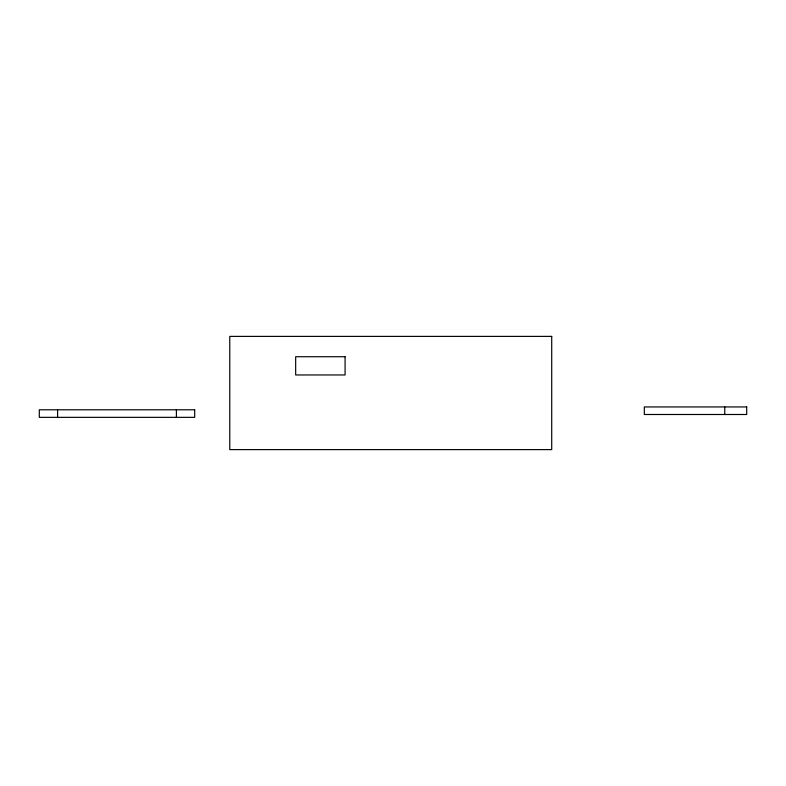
<?xml version="1.0" encoding="UTF-8"?>
<svg xmlns="http://www.w3.org/2000/svg" width="786" height="786" viewBox="0 0 786 786"><rect width="100%" height="100%" fill="white"/><g stroke="black" fill="none" stroke-linecap="round" stroke-linejoin="round"><path stroke-width="1.18" d="M724.761 406.942L724.761 414.497M176.398 409.791L176.398 417.346M57.584 409.791L57.584 417.346M551.713 336.388L229.767 336.388L229.767 449.612L551.713 449.612L551.713 336.388M345.083 356.726L295.664 356.726L295.664 374.961L345.083 374.961L345.083 356.726M746.7 406.942L644.333 406.942L644.333 414.497L746.7 414.497L746.7 406.942M194.682 409.791L39.3 409.791L39.3 417.346L194.682 417.346L194.682 409.791"/></g></svg>
